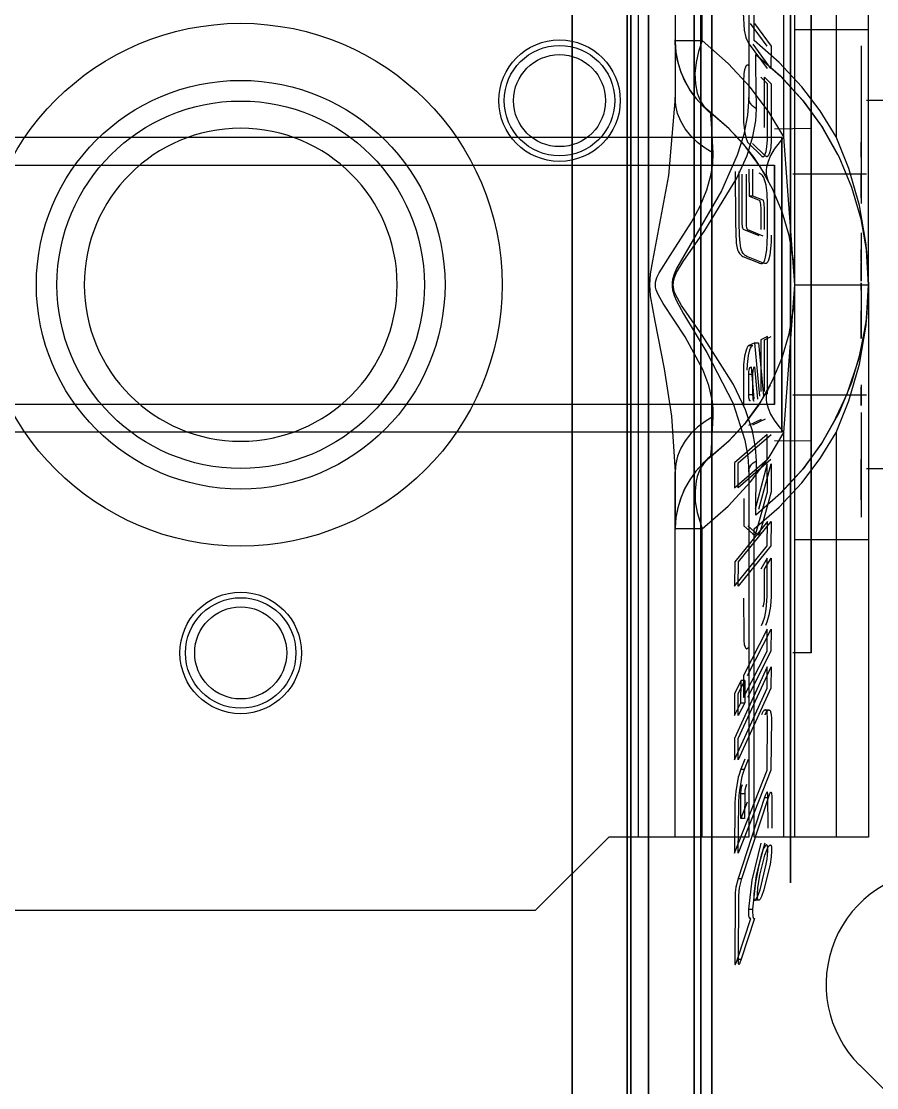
# Model space of a CAD drawing. Header units: millimetres. Extents: x 10366 to 13995, y 24552 to 29685.
# Drawn here: x 13153.94 to 13177.86, y 26791.11 to 26820.93 of the extents above; entities that cross this region are included whole.
import ezdxf

# ---------------------------------------------------------------- set-up
doc = ezdxf.new("R2010")
doc.units = ezdxf.units.MM
doc.header["$LTSCALE"] = 3
doc.layers.add('DomyÅ›lny', color=7, linetype='Continuous')

msp = doc.modelspace()

# ---------------------------------------------------------------- linework, layer by layer
at = {"layer": 'DomyÅ›lny'}
for p, q in [((13171.195, 26829.013), (13171.195, 26798.118)), ((13172.225, 26829.013), (13172.225, 26818.799)), ((13172.979, 26820.393), (13172.979, 26829.013)), ((13174.284, 26829.013), (13174.284, 26818.799)), ((13174.435, 26820.393), (13174.435, 26829.013)), ((13175.27, 26817.701), (13175.27, 26829.013)), ((13175.572, 26813.566), (13175.572, 26829.013)), ((13176.726, 26829.013), (13176.726, 26817.701)), ((13177.631, 26813.566), (13177.631, 26829.013)), ((13174.802, 26820.238), (13174.335, 26820.877)), ((13174.441, 26820.877), (13174.908, 26820.238)), ((13175.572, 26820.701), (13177.631, 26820.701)), ((13177.425, 26820.035), (13177.425, 26817.905)), ((13174.805, 26819.19), (13174.618, 26819.371)), ((13174.725, 26819.371), (13174.911, 26819.19)), ((13178.095, 26818.715), (13177.58, 26818.715)), ((13175.211, 26817.685), (13144.934, 26817.685)), ((13175.004, 26817.928), (13176.035, 26817.942)), ((13177.425, 26817.718), (13177.425, 26817.003)), ((13177.425, 26817.688), (13177.425, 26817.007)), ((13177.425, 26817.137), (13177.425, 26817.554)), ((13177.425, 26817.162), (13177.425, 26815.837)), ((13145.14, 26816.913), (13175.005, 26816.913)), ((13177.58, 26816.655), (13175.52, 26816.655)), ((13177.425, 26815.999), (13177.425, 26816.653)), ((13174.401, 26816.047), (13174.295, 26816.047)), ((13174.295, 26816.047), (13174.579, 26815.933)), ((13174.685, 26815.933), (13174.401, 26816.047)), ((13177.425, 26815.017), (13177.425, 26814.503)), ((13177.425, 26814.72), (13177.425, 26814.353)), ((13177.425, 26814.322), (13177.425, 26814.553)), ((13177.425, 26814.183), (13177.425, 26813.669)), ((13177.425, 26813.669), (13177.425, 26814.183)), ((13177.425, 26814.183), (13177.425, 26813.669)), ((13175.572, 26798.118), (13175.572, 26813.566)), ((13175.572, 26813.566), (13177.631, 26813.566)), ((13177.425, 26813.41), (13177.425, 26813.62)), ((13177.425, 26813.606), (13177.425, 26813.239)), ((13177.631, 26813.566), (13177.631, 26798.118)), ((13177.425, 26812.912), (13177.425, 26812.064)), ((13177.425, 26812.064), (13177.425, 26812.705)), ((13174.805, 26812.114), (13174.618, 26812.024)), ((13174.724, 26812.024), (13174.911, 26812.114)), ((13174.452, 26811.944), (13174.291, 26811.868)), ((13174.291, 26811.868), (13174.398, 26811.868)), ((13174.452, 26811.944), (13174.558, 26811.944)), ((13174.393, 26811.059), (13174.287, 26811.059)), ((13177.425, 26810.764), (13177.425, 26810.184)), ((13177.425, 26810.184), (13177.425, 26810.703)), ((13174.392, 26810.482), (13174.286, 26810.482)), ((13177.58, 26810.476), (13175.52, 26810.476)), ((13175.005, 26810.219), (13145.14, 26810.219)), ((13177.425, 26809.989), (13177.425, 26809.476)), ((13175.211, 26809.446), (13144.934, 26809.446)), ((13174.801, 26809.378), (13173.885, 26808.582)), ((13173.991, 26808.582), (13174.907, 26809.378)), ((13175.27, 26798.118), (13175.27, 26809.43)), ((13176.726, 26809.43), (13176.726, 26798.118)), ((13176.035, 26809.189), (13175.004, 26809.203)), ((13177.425, 26808.71), (13177.425, 26807.996)), ((13177.425, 26808.68), (13177.425, 26807.999)), ((13177.425, 26807.551), (13177.425, 26808.674)), ((13177.425, 26808.13), (13177.425, 26808.547)), ((13172.225, 26798.118), (13172.225, 26808.332)), ((13174.284, 26808.332), (13174.284, 26798.118)), ((13178.095, 26808.416), (13177.58, 26808.416)), ((13177.425, 26807.538), (13177.425, 26807.063)), ((13172.979, 26798.118), (13172.979, 26806.738)), ((13174.435, 26798.118), (13174.435, 26806.738)), ((13177.631, 26806.431), (13175.572, 26806.431)), ((13174.802, 26805.918), (13174.619, 26805.608)), ((13174.725, 26805.608), (13174.909, 26805.918)), ((13174.801, 26803.936), (13174.142, 26802.638)), ((13174.248, 26802.638), (13174.907, 26803.936)), ((13176.035, 26803.267), (13175.52, 26803.267)), ((13174.801, 26802.881), (13173.884, 26800.876)), ((13173.991, 26800.876), (13174.907, 26802.881)), ((13174.068, 26802.494), (13173.885, 26802.134)), ((13173.991, 26802.134), (13174.175, 26802.494)), ((13174.175, 26802.494), (13174.068, 26802.494)), ((13173.883, 26801.513), (13174.066, 26801.874)), ((13174.172, 26801.874), (13173.989, 26801.513)), ((13174.066, 26801.874), (13174.172, 26801.874)), ((13174.74, 26801.673), (13174.846, 26801.673)), ((13174.171, 26800.292), (13174.061, 26800.013)), ((13174.167, 26800.013), (13174.277, 26800.292)), ((13174.061, 26800.013), (13174.167, 26800.013)), ((13174.066, 26799.332), (13174.172, 26799.332)), ((13174.728, 26799.225), (13174.834, 26799.225)), ((13174.243, 26799.093), (13174.062, 26798.634)), ((13174.169, 26798.634), (13174.062, 26798.634)), ((13170.371, 26798.118), (13168.311, 26796.058)), ((13171.195, 26798.118), (13170.371, 26798.118)), ((13176.726, 26798.118), (13174.435, 26798.118)), ((13173.986, 26796.953), (13174.093, 26796.953)), ((13174.561, 26796.348), (13174.455, 26796.348)), ((13168.311, 26796.058), (13151.834, 26796.058)), ((13174.285, 26796.098), (13174.391, 26796.098)), ((13173.97, 26794.699), (13174.076, 26794.699)), ((13182.531, 26786.592), (13177.382, 26791.741))]:
    msp.add_line(p, q, dxfattribs=at)
for points in [[(13169.341, 26813.566, 0), (13169.341, 26850.762, 0)], [(13172.945, 26813.566, 0), (13172.945, 26845.85, 0), (13172.945, 26813.566, 0), (13172.945, 26781.281, 0)], [(13170.886, 26813.566, 0), (13170.886, 26840.136, 0), (13170.886, 26813.566, 0), (13170.886, 26786.995, 0)], [(13170.983, 26813.566, 0), (13170.983, 26840.239, 0)], [(13170.983, 26813.566, 0), (13170.983, 26786.892, 0), (13170.983, 26813.566, 0), (13170.983, 26840.239, 0)], [(13171.482, 26813.566, 0), (13171.482, 26840.265, 0), (13171.482, 26813.566, 0), (13171.482, 26786.866, 0)], [(13171.482, 26813.566, 0), (13171.482, 26840.265, 0)], [(13170.886, 26813.566, 0), (13170.886, 26787.716, 0), (13170.886, 26813.566, 0), (13170.886, 26839.415, 0)], [(13172.757, 26813.566, 0), (13172.757, 26787.819, 0), (13172.757, 26813.566, 0), (13172.757, 26839.312, 0)], [(13173.256, 26813.566, 0), (13173.256, 26838.924, 0), (13173.256, 26813.566, 0), (13173.256, 26788.207, 0)], [(13175.456, 26813.566, 0), (13175.456, 26796.838, 0), (13175.456, 26813.566, 0), (13175.456, 26830.294, 0)], [(13176.035, 26813.566, 0), (13176.035, 26823.864, 0), (13176.035, 26813.566, 0), (13176.035, 26803.267, 0)], [(13175.211, 26817.685, 0), (13175.211, 26817.685, 0), (13175.211, 26817.685, 0), (13175.211, 26817.685, 0), (13175.211, 26817.685, 0), (13175.211, 26817.685, 0), (13175.211, 26817.685, 0), (13175.211, 26817.685, 0), (13175.211, 26817.685, 0), (13175.211, 26817.684, 0), (13175.211, 26817.683, 0), (13175.211, 26817.678, 0), (13175.211, 26817.656, 0), (13175.211, 26817.565, 0), (13175.211, 26817.177, 0), (13175.211, 26810.069, 0), (13175.211, 26809.465, 0), (13175.211, 26809.45, 0), (13175.211, 26809.447, 0), (13175.211, 26809.446, 0), (13175.211, 26809.446, 0), (13175.211, 26809.446, 0), (13175.211, 26809.446, 0), (13175.211, 26809.446, 0), (13175.211, 26809.446, 0), (13175.211, 26809.446, 0), (13175.211, 26809.446, 0), (13175.211, 26809.446, 0), (13175.211, 26809.446, 0), (13175.211, 26809.446, 0), (13175.211, 26809.446, 0), (13175.211, 26809.447, 0), (13175.211, 26809.448, 0), (13175.211, 26809.453, 0), (13175.211, 26809.475, 0), (13175.211, 26809.566, 0), (13175.211, 26809.954, 0)], [(13176.035, 26813.566, 0), (13176.035, 26817.942, 0), (13176.035, 26813.566, 0), (13176.035, 26809.189, 0)], [(13175.005, 26813.566, 0), (13175.005, 26810.219, 0), (13175.005, 26813.566, 0), (13175.005, 26816.913, 0)], [(13175.005, 26813.566, 0), (13175.005, 26816.913, 0)], [(13169.341, 26813.566, 0), (13169.341, 26776.369, 0)], [(13170.983, 26813.566, 0), (13170.983, 26786.892, 0)], [(13171.482, 26813.566, 0), (13171.482, 26786.866, 0)], [(13175.005, 26813.566, 0), (13175.005, 26810.219, 0)]]:
    msp.add_polyline3d(points, close=True, dxfattribs=at)
for points in [[(13174.127, 26821.17, 0), (13174.159, 26820.689, 0), (13174.206, 26820.485, 0), (13174.233, 26820.412, 0), (13174.26, 26820.356, 0), (13174.298, 26820.295, 0)], [(13173.218, 26818.381, 0), (13173.002, 26818.568, 0), (13172.805, 26818.783, 0), (13172.632, 26819.022, 0), (13172.486, 26819.282, 0), (13172.371, 26819.556, 0), (13172.289, 26819.839, 0), (13172.24, 26820.127, 0), (13172.225, 26820.412, 0)], [(13172.225, 26820.412, 0), (13172.225, 26820.412, 0), (13172.225, 26820.412, 0), (13172.225, 26820.412, 0), (13172.225, 26820.412, 0), (13172.225, 26820.412, 0), (13172.225, 26820.412, 0), (13172.225, 26820.412, 0), (13172.225, 26820.412, 0), (13172.225, 26820.412, 0), (13172.225, 26820.412, 0), (13172.225, 26820.412, 0), (13172.225, 26820.412, 0), (13172.225, 26820.412, 0), (13172.225, 26820.412, 0), (13172.225, 26820.412, 0), (13172.225, 26820.412, 0), (13172.225, 26820.412, 0), (13172.225, 26820.412, 0), (13172.225, 26820.412, 0), (13172.225, 26820.412, 0), (13172.225, 26820.412, 0), (13172.225, 26820.412, 0), (13172.225, 26820.412, 0), (13172.225, 26820.412, 0), (13172.225, 26820.412, 0), (13172.225, 26820.412, 0), (13172.225, 26820.412, 0), (13172.225, 26820.412, 0), (13172.225, 26820.412, 0), (13172.225, 26820.412, 0), (13172.225, 26820.411, 0), (13172.225, 26820.405, 0), (13172.225, 26820.381, 0), (13172.225, 26820.263, 0), (13172.225, 26819.715, 0), (13172.225, 26818.799, 0)], [(13172.225, 26820.393, 0), (13172.225, 26820.393, 0), (13172.225, 26820.393, 0), (13172.225, 26820.393, 0), (13172.225, 26820.393, 0), (13172.225, 26820.393, 0), (13172.225, 26820.393, 0), (13172.225, 26820.393, 0), (13172.225, 26820.393, 0), (13172.225, 26820.393, 0), (13172.225, 26820.393, 0), (13172.225, 26820.393, 0), (13172.226, 26820.393, 0), (13172.23, 26820.393, 0), (13172.245, 26820.393, 0), (13172.308, 26820.393, 0), (13172.979, 26820.393, 0)], [(13172.979, 26820.393, 0), (13172.877, 26820.088, 0), (13172.809, 26819.779, 0), (13172.78, 26819.477, 0), (13172.792, 26819.19, 0), (13172.846, 26818.928, 0), (13172.887, 26818.809, 0), (13172.938, 26818.699, 0), (13172.998, 26818.599, 0), (13173.066, 26818.508, 0), (13173.141, 26818.428, 0), (13173.222, 26818.357, 0)], [(13175.27, 26817.701, 0), (13174.852, 26818.388, 0), (13174.334, 26819.081, 0), (13173.709, 26819.757, 0), (13172.979, 26820.393, 0)], [(13174.284, 26820.412, 0), (13174.284, 26820.412, 0), (13174.284, 26820.412, 0), (13174.284, 26820.412, 0), (13174.284, 26820.412, 0), (13174.284, 26820.412, 0), (13174.284, 26820.412, 0), (13174.284, 26820.412, 0), (13174.284, 26820.412, 0), (13174.284, 26820.412, 0), (13174.284, 26820.412, 0), (13174.284, 26820.412, 0), (13174.284, 26820.412, 0), (13174.284, 26820.412, 0), (13174.284, 26820.412, 0), (13174.284, 26820.412, 0), (13174.284, 26820.41, 0), (13174.284, 26820.402, 0), (13174.284, 26820.369, 0), (13174.284, 26820.027, 0), (13174.284, 26818.799, 0)], [(13176.726, 26817.701, 0), (13176.283, 26818.426, 0), (13175.771, 26819.104, 0), (13175.138, 26819.784, 0), (13174.435, 26820.393, 0)], [(13172.225, 26820.361, 0), (13172.247, 26820.075, 0), (13172.301, 26819.791, 0), (13172.387, 26819.514, 0), (13172.503, 26819.248, 0), (13172.646, 26819, 0), (13172.813, 26818.774, 0), (13173.003, 26818.567, 0), (13173.218, 26818.381, 0)], [(13174.298, 26820.295, 0), (13174.798, 26819.61, 0)], [(13174.905, 26819.61, 0), (13174.404, 26820.295, 0)], [(13174.908, 26820.238, 0), (13174.905, 26819.61, 0)], [(13177.425, 26820.253, 0), (13177.425, 26820.249, 0), (13177.425, 26820.237, 0), (13177.425, 26820.189, 0), (13177.425, 26820.035, 0)], [(13174.498, 26818.488, 0), (13174.487, 26819.68, 0), (13174.484, 26819.926, 0), (13174.483, 26819.986, 0), (13174.483, 26820.001, 0), (13174.483, 26820.005, 0), (13174.483, 26820.006, 0), (13174.483, 26820.006, 0), (13174.483, 26820.006, 0), (13174.483, 26820.006, 0), (13174.483, 26820.006, 0), (13174.483, 26820.006, 0), (13174.483, 26820.006, 0), (13174.483, 26820.006, 0), (13174.483, 26820.006, 0), (13174.483, 26820.006, 0), (13174.483, 26820.006, 0), (13174.483, 26820.006, 0), (13174.483, 26820.006, 0), (13174.483, 26820.006, 0), (13174.483, 26820.006, 0), (13174.483, 26820.006, 0), (13174.483, 26820.006, 0), (13174.483, 26820.006, 0), (13174.483, 26820.006, 0), (13174.483, 26820.006, 0), (13174.483, 26820.006, 0), (13174.483, 26820.006, 0), (13174.483, 26820.006, 0), (13174.483, 26820.006, 0), (13174.483, 26820.006, 0), (13174.483, 26820.006, 0), (13174.483, 26820.006, 0)], [(13174.483, 26820.006, 0), (13175.18, 26819.397, 0), (13175.803, 26818.713, 0), (13176.346, 26817.962, 0), (13176.8, 26817.153, 0), (13177.16, 26816.298, 0), (13177.42, 26815.407, 0), (13177.578, 26814.492, 0), (13177.631, 26813.566, 0), (13177.578, 26812.639, 0), (13177.42, 26811.724, 0), (13177.16, 26810.833, 0), (13176.8, 26809.978, 0), (13176.346, 26809.169, 0), (13175.803, 26808.418, 0), (13175.18, 26807.734, 0), (13174.483, 26807.125, 0)], [(13174.483, 26820.006, 0), (13175.168, 26819.408, 0), (13175.783, 26818.737, 0), (13176.32, 26818.002, 0), (13176.771, 26817.212, 0)], [(13174.291, 26819.689, 0), (13174.283, 26819.695, 0), (13174.273, 26819.702, 0), (13174.266, 26819.705, 0), (13174.26, 26819.708, 0), (13174.256, 26819.708, 0), (13174.253, 26819.709, 0), (13174.249, 26819.709, 0), (13174.246, 26819.709, 0), (13174.242, 26819.708, 0), (13174.238, 26819.707, 0), (13174.234, 26819.705, 0), (13174.23, 26819.703, 0), (13174.227, 26819.7, 0), (13174.219, 26819.694, 0), (13174.212, 26819.685, 0), (13174.206, 26819.675, 0), (13174.193, 26819.65, 0), (13174.169, 26819.581, 0), (13174.149, 26819.475, 0), (13174.137, 26819.239, 0)], [(13174.137, 26819.239, 0), (13174.134, 26818.27, 0)], [(13174.728, 26817.96, 0), (13174.725, 26819.371, 0)], [(13174.807, 26817.617, 0), (13174.805, 26819.19, 0)], [(13174.911, 26819.19, 0), (13174.913, 26817.617, 0)], [(13172.225, 26818.799, 0), (13172.039, 26816.617, 0), (13171.589, 26814.235, 0), (13171.53, 26813.871, 0), (13171.511, 26813.566, 0), (13171.53, 26813.26, 0), (13171.658, 26812.544, 0), (13171.921, 26811.215, 0), (13172.124, 26809.891, 0), (13172.225, 26808.332, 0)], [(13174.284, 26818.799, 0), (13174.251, 26818.307, 0), (13174.146, 26817.772, 0), (13173.965, 26817.194, 0), (13173.521, 26816.194, 0), (13172.265, 26814.018, 0), (13172.198, 26813.863, 0), (13172.155, 26813.712, 0), (13172.145, 26813.638, 0), (13172.141, 26813.566, 0), (13172.145, 26813.494, 0), (13172.155, 26813.42, 0), (13172.198, 26813.268, 0), (13172.265, 26813.113, 0), (13172.459, 26812.756, 0), (13173.116, 26811.669, 0), (13173.846, 26810.243, 0), (13174.179, 26809.221, 0), (13174.259, 26808.76, 0), (13174.284, 26808.332, 0)], [(13173.292, 26817.248, 0), (13173.062, 26817.387, 0), (13172.851, 26817.548, 0), (13172.664, 26817.73, 0), (13172.507, 26817.928, 0), (13172.383, 26818.139, 0), (13172.294, 26818.357, 0), (13172.242, 26818.579, 0), (13172.225, 26818.799, 0)], [(13174.498, 26818.489, 0), (13174.452, 26818.516, 0), (13174.41, 26818.549, 0), (13174.372, 26818.585, 0), (13174.341, 26818.625, 0), (13174.316, 26818.667, 0), (13174.298, 26818.711, 0), (13174.288, 26818.755, 0), (13174.284, 26818.799, 0)], [(13174.498, 26808.643, 0), (13174.476, 26809.01, 0), (13174.385, 26809.482, 0), (13174.191, 26810.068, 0), (13173.854, 26810.776, 0), (13172.978, 26812.152, 0), (13172.401, 26812.985, 0), (13172.234, 26813.29, 0), (13172.208, 26813.362, 0), (13172.189, 26813.431, 0), (13172.177, 26813.499, 0), (13172.174, 26813.566, 0), (13172.177, 26813.632, 0), (13172.189, 26813.7, 0), (13172.208, 26813.77, 0), (13172.265, 26813.909, 0), (13172.448, 26814.22, 0), (13173.055, 26815.087, 0), (13173.954, 26816.544, 0), (13174.237, 26817.182, 0), (13174.402, 26817.714, 0), (13174.479, 26818.147, 0), (13174.498, 26818.488, 0)], [(13173.218, 26808.75, 0), (13173.739, 26809.205, 0), (13174.205, 26809.717, 0), (13174.61, 26810.279, 0), (13174.95, 26810.883, 0), (13175.219, 26811.522, 0), (13175.414, 26812.188, 0), (13175.532, 26812.872, 0), (13175.571, 26813.566, 0), (13175.532, 26814.259, 0), (13175.414, 26814.943, 0), (13175.219, 26815.609, 0), (13174.95, 26816.248, 0), (13174.61, 26816.853, 0), (13174.205, 26817.414, 0), (13173.739, 26817.926, 0), (13173.218, 26818.381, 0)], [(13173.292, 26817.248, 0), (13173.246, 26818.078, 0), (13173.228, 26818.303, 0), (13173.221, 26818.361, 0), (13173.219, 26818.376, 0), (13173.218, 26818.379, 0), (13173.218, 26818.38, 0), (13173.218, 26818.381, 0), (13173.218, 26818.381, 0), (13173.218, 26818.381, 0), (13173.218, 26818.381, 0), (13173.218, 26818.381, 0), (13173.218, 26818.381, 0), (13173.218, 26818.381, 0), (13173.218, 26818.381, 0), (13173.218, 26818.381, 0), (13173.218, 26818.381, 0), (13173.218, 26818.381, 0), (13173.218, 26818.381, 0), (13173.218, 26818.381, 0), (13173.218, 26818.381, 0), (13173.218, 26818.381, 0), (13173.218, 26818.381, 0), (13173.218, 26818.381, 0), (13173.218, 26818.381, 0), (13173.218, 26818.381, 0), (13173.218, 26818.381, 0), (13173.218, 26818.381, 0), (13173.218, 26818.381, 0), (13173.218, 26818.381, 0), (13173.218, 26818.381, 0)], [(13173.218, 26818.381, 0), (13173.661, 26818, 0), (13174.066, 26817.579, 0), (13174.428, 26817.122, 0), (13174.745, 26816.632, 0)], [(13174.134, 26818.27, 0), (13174.138, 26818.105, 0), (13174.173, 26817.811, 0), (13174.212, 26817.654, 0), (13174.242, 26817.578, 0), (13174.253, 26817.554, 0), (13174.264, 26817.537, 0), (13174.275, 26817.524, 0), (13174.285, 26817.513, 0)], [(13175.27, 26817.701, 0), (13174.997, 26817.354, 0), (13174.896, 26817.182, 0), (13174.824, 26817.016, 0), (13174.781, 26816.858, 0), (13174.771, 26816.784, 0), (13174.769, 26816.713, 0), (13174.774, 26816.646, 0), (13174.786, 26816.582, 0), (13174.805, 26816.523, 0), (13174.831, 26816.467, 0)], [(13175.572, 26813.566, 0), (13175.27, 26817.701, 0)], [(13177.631, 26813.566, 0), (13177.568, 26814.695, 0), (13177.383, 26815.783, 0), (13177.087, 26816.815, 0), (13176.726, 26817.701, 0)], [(13177.425, 26817.905, 0), (13177.425, 26817.685, 0)], [(13174.285, 26817.513, 0), (13174.64, 26817.168, 0)], [(13174.746, 26817.168, 0), (13174.391, 26817.513, 0)], [(13174.64, 26817.168, 0), (13174.654, 26817.157, 0), (13174.664, 26817.152, 0), (13174.67, 26817.15, 0), (13174.676, 26817.148, 0), (13174.682, 26817.148, 0), (13174.685, 26817.148, 0), (13174.689, 26817.148, 0), (13174.692, 26817.149, 0), (13174.695, 26817.15, 0), (13174.699, 26817.152, 0), (13174.706, 26817.156, 0), (13174.713, 26817.162, 0), (13174.721, 26817.171, 0), (13174.73, 26817.183, 0), (13174.739, 26817.199, 0), (13174.757, 26817.243, 0), (13174.774, 26817.296, 0), (13174.795, 26817.419, 0), (13174.807, 26817.617, 0)], [(13174.913, 26817.617, 0), (13174.9, 26817.404, 0), (13174.877, 26817.284, 0), (13174.859, 26817.231, 0), (13174.841, 26817.191, 0), (13174.832, 26817.177, 0), (13174.824, 26817.167, 0), (13174.816, 26817.159, 0), (13174.809, 26817.154, 0), (13174.802, 26817.15, 0), (13174.798, 26817.149, 0), (13174.795, 26817.148, 0), (13174.792, 26817.148, 0), (13174.785, 26817.148, 0), (13174.779, 26817.149, 0), (13174.773, 26817.15, 0), (13174.768, 26817.153, 0), (13174.758, 26817.159, 0), (13174.746, 26817.168, 0)], [(13173.292, 26809.883, 0), (13173.289, 26810.096, 0), (13173.267, 26810.311, 0), (13173.166, 26810.749, 0), (13172.999, 26811.195, 0), (13172.508, 26812.105, 0), (13171.888, 26813.045, 0), (13171.746, 26813.294, 0), (13171.693, 26813.427, 0), (13171.678, 26813.495, 0), (13171.673, 26813.566, 0), (13171.678, 26813.636, 0), (13171.693, 26813.704, 0), (13171.717, 26813.771, 0), (13171.778, 26813.901, 0), (13172.086, 26814.385, 0), (13172.681, 26815.313, 0), (13172.922, 26815.767, 0), (13173.11, 26816.216, 0), (13173.237, 26816.657, 0), (13173.283, 26816.955, 0), (13173.292, 26817.248, 0)], [(13174.289, 26816.803, 0), (13174.295, 26816.047, 0)], [(13174.401, 26816.047, 0), (13174.395, 26816.803, 0)], [(13173.909, 26816.734, 0), (13173.911, 26815.308, 0)], [(13174.017, 26815.308, 0), (13174.015, 26816.734, 0)], [(13174.105, 26815.26, 0), (13174.102, 26816.656, 0)], [(13174.209, 26816.656, 0), (13174.211, 26815.26, 0)], [(13174.812, 26815.82, 0), (13174.8, 26816.127, 0), (13174.768, 26816.351, 0), (13174.745, 26816.448, 0), (13174.729, 26816.499, 0), (13174.702, 26816.562, 0), (13174.671, 26816.617, 0), (13174.655, 26816.636, 0), (13174.64, 26816.651, 0), (13174.625, 26816.662, 0), (13174.61, 26816.671, 0), (13174.577, 26816.687, 0)], [(13174.579, 26815.933, 0), (13174.583, 26815.928, 0), (13174.587, 26815.923, 0), (13174.591, 26815.916, 0), (13174.599, 26815.895, 0), (13174.607, 26815.862, 0), (13174.614, 26815.807, 0), (13174.619, 26815.678, 0)], [(13174.725, 26815.678, 0), (13174.717, 26815.841, 0), (13174.709, 26815.883, 0), (13174.701, 26815.907, 0), (13174.697, 26815.917, 0), (13174.693, 26815.924, 0), (13174.689, 26815.929, 0), (13174.685, 26815.933, 0)], [(13174.619, 26815.678, 0), (13174.618, 26815.11, 0)], [(13174.724, 26815.11, 0), (13174.725, 26815.678, 0)], [(13174.81, 26814.951, 0), (13174.812, 26815.82, 0)], [(13173.911, 26815.308, 0), (13173.934, 26814.733, 0), (13173.959, 26814.592, 0), (13173.979, 26814.526, 0), (13173.999, 26814.482, 0), (13174.024, 26814.438, 0), (13174.041, 26814.417, 0), (13174.06, 26814.398, 0), (13174.078, 26814.383, 0), (13174.095, 26814.371, 0), (13174.123, 26814.357, 0)], [(13174.229, 26814.357, 0), (13174.201, 26814.372, 0), (13174.183, 26814.384, 0), (13174.164, 26814.399, 0), (13174.145, 26814.42, 0), (13174.128, 26814.441, 0), (13174.103, 26814.485, 0), (13174.084, 26814.529, 0), (13174.065, 26814.593, 0), (13174.04, 26814.734, 0), (13174.023, 26814.94, 0), (13174.017, 26815.308, 0)], [(13174.141, 26815.108, 0), (13174.132, 26815.12, 0), (13174.126, 26815.129, 0), (13174.119, 26815.149, 0), (13174.112, 26815.176, 0), (13174.107, 26815.213, 0), (13174.105, 26815.26, 0)], [(13174.574, 26814.933, 0), (13174.141, 26815.108, 0)], [(13174.211, 26815.26, 0), (13174.214, 26815.207, 0), (13174.221, 26815.166, 0), (13174.23, 26815.136, 0), (13174.234, 26815.127, 0), (13174.239, 26815.119, 0), (13174.243, 26815.113, 0), (13174.247, 26815.108, 0)], [(13174.247, 26815.108, 0), (13174.68, 26814.933, 0)], [(13174.544, 26814.187, 0), (13174.584, 26814.172, 0), (13174.622, 26814.163, 0), (13174.641, 26814.161, 0), (13174.657, 26814.162, 0), (13174.664, 26814.163, 0), (13174.67, 26814.165, 0), (13174.675, 26814.167, 0), (13174.679, 26814.17, 0), (13174.684, 26814.174, 0), (13174.693, 26814.183, 0), (13174.702, 26814.197, 0), (13174.712, 26814.214, 0), (13174.734, 26814.264, 0), (13174.756, 26814.334, 0), (13174.792, 26814.539, 0), (13174.81, 26814.951, 0)], [(13174.916, 26814.951, 0), (13174.912, 26814.753, 0), (13174.876, 26814.392, 0), (13174.835, 26814.25, 0), (13174.814, 26814.206, 0), (13174.804, 26814.19, 0), (13174.794, 26814.178, 0), (13174.789, 26814.173, 0), (13174.784, 26814.169, 0), (13174.779, 26814.166, 0), (13174.773, 26814.164, 0), (13174.766, 26814.162, 0), (13174.758, 26814.161, 0), (13174.737, 26814.162, 0), (13174.717, 26814.165, 0), (13174.696, 26814.171, 0), (13174.651, 26814.187, 0)], [(13174.123, 26814.357, 0), (13174.544, 26814.187, 0)], [(13174.651, 26814.187, 0), (13174.229, 26814.357, 0)], [(13177.425, 26814.353, 0), (13177.425, 26813.979, 0)], [(13177.425, 26814.22, 0), (13177.425, 26814.221, 0), (13177.425, 26814.226, 0), (13177.425, 26814.247, 0), (13177.425, 26814.322, 0)], [(13175.27, 26809.43, 0), (13175.572, 26813.566, 0)], [(13177.631, 26813.566, 0), (13177.561, 26812.502, 0), (13177.358, 26811.478, 0), (13177.032, 26810.506, 0), (13176.638, 26809.677, 0)], [(13176.726, 26809.43, 0), (13177.086, 26810.316, 0), (13177.383, 26811.348, 0), (13177.568, 26812.436, 0), (13177.631, 26813.566, 0)], [(13177.425, 26813.349, 0), (13177.425, 26813.349, 0), (13177.425, 26813.347, 0), (13177.425, 26813.341, 0), (13177.425, 26813.317, 0), (13177.425, 26813.221, 0), (13177.425, 26812.912, 0)], [(13177.425, 26812.705, 0), (13177.425, 26812.835, 0)], [(13174.618, 26812.024, 0), (13174.621, 26810.579, 0)], [(13174.728, 26810.579, 0), (13174.724, 26812.024, 0)], [(13174.807, 26810.504, 0), (13174.805, 26812.114, 0)], [(13174.291, 26811.868, 0), (13174.283, 26811.863, 0), (13174.271, 26811.854, 0), (13174.258, 26811.839, 0), (13174.243, 26811.817, 0), (13174.228, 26811.785, 0), (13174.209, 26811.736, 0), (13174.167, 26811.565, 0), (13174.14, 26811.324, 0), (13174.137, 26811.175, 0)], [(13174.243, 26811.175, 0), (13174.247, 26811.332, 0), (13174.278, 26811.588, 0), (13174.319, 26811.747, 0), (13174.336, 26811.791, 0), (13174.351, 26811.82, 0), (13174.366, 26811.841, 0), (13174.378, 26811.855, 0), (13174.389, 26811.863, 0), (13174.398, 26811.868, 0)], [(13174.594, 26810.453, 0), (13174.452, 26811.944, 0)], [(13174.558, 26811.944, 0), (13174.7, 26810.453, 0)], [(13174.137, 26811.175, 0), (13174.134, 26810.182, 0)], [(13174.287, 26811.059, 0), (13174.29, 26811.136, 0), (13174.294, 26811.174, 0), (13174.301, 26811.212, 0), (13174.31, 26811.235, 0), (13174.314, 26811.243, 0), (13174.317, 26811.249, 0), (13174.321, 26811.254, 0), (13174.325, 26811.258, 0), (13174.329, 26811.261, 0), (13174.334, 26811.263, 0)], [(13174.35, 26811.271, 0), (13174.429, 26810.365, 0)], [(13174.44, 26811.263, 0), (13174.431, 26811.257, 0), (13174.427, 26811.253, 0), (13174.423, 26811.248, 0), (13174.419, 26811.242, 0), (13174.413, 26811.227, 0), (13174.405, 26811.202, 0), (13174.399, 26811.167, 0), (13174.393, 26811.059, 0)], [(13174.536, 26810.365, 0), (13174.456, 26811.271, 0)], [(13174.286, 26810.482, 0), (13174.287, 26811.059, 0)], [(13174.393, 26811.059, 0), (13174.392, 26810.482, 0)], [(13174.888, 26810.76, 0), (13174.555, 26810.193, 0), (13174.162, 26809.665, 0), (13173.715, 26809.182, 0), (13173.218, 26808.75, 0)], [(13174.831, 26810.664, 0), (13174.805, 26810.608, 0), (13174.786, 26810.549, 0), (13174.774, 26810.485, 0), (13174.769, 26810.418, 0), (13174.771, 26810.347, 0), (13174.781, 26810.273, 0), (13174.824, 26810.115, 0), (13174.896, 26809.949, 0), (13174.997, 26809.777, 0), (13175.123, 26809.603, 0), (13175.27, 26809.43, 0)], [(13174.33, 26810.317, 0), (13174.326, 26810.316, 0), (13174.324, 26810.316, 0), (13174.323, 26810.316, 0), (13174.322, 26810.316, 0), (13174.322, 26810.316, 0), (13174.321, 26810.316, 0), (13174.32, 26810.317, 0), (13174.319, 26810.317, 0), (13174.318, 26810.318, 0), (13174.316, 26810.319, 0), (13174.314, 26810.322, 0), (13174.309, 26810.328, 0), (13174.305, 26810.336, 0), (13174.301, 26810.346, 0), (13174.295, 26810.372, 0), (13174.29, 26810.404, 0), (13174.286, 26810.482, 0)], [(13174.392, 26810.482, 0), (13174.395, 26810.411, 0), (13174.4, 26810.376, 0), (13174.407, 26810.349, 0), (13174.41, 26810.338, 0), (13174.414, 26810.33, 0), (13174.418, 26810.324, 0), (13174.42, 26810.321, 0), (13174.422, 26810.319, 0), (13174.424, 26810.318, 0), (13174.425, 26810.317, 0), (13174.426, 26810.317, 0), (13174.427, 26810.316, 0), (13174.428, 26810.316, 0), (13174.428, 26810.316, 0), (13174.429, 26810.316, 0), (13174.431, 26810.316, 0), (13174.433, 26810.316, 0), (13174.436, 26810.317, 0)], [(13173.292, 26809.883, 0), (13173.062, 26809.744, 0), (13172.851, 26809.583, 0), (13172.664, 26809.401, 0), (13172.507, 26809.203, 0), (13172.383, 26808.993, 0), (13172.294, 26808.774, 0), (13172.242, 26808.552, 0), (13172.225, 26808.332, 0)], [(13173.218, 26808.75, 0), (13173.218, 26808.75, 0), (13173.218, 26808.75, 0), (13173.218, 26808.75, 0), (13173.218, 26808.75, 0), (13173.218, 26808.75, 0), (13173.218, 26808.75, 0), (13173.218, 26808.75, 0), (13173.218, 26808.75, 0), (13173.218, 26808.75, 0), (13173.218, 26808.75, 0), (13173.218, 26808.75, 0), (13173.218, 26808.75, 0), (13173.218, 26808.75, 0), (13173.218, 26808.75, 0), (13173.218, 26808.75, 0), (13173.218, 26808.75, 0), (13173.218, 26808.75, 0), (13173.218, 26808.75, 0), (13173.218, 26808.75, 0), (13173.218, 26808.75, 0), (13173.218, 26808.75, 0), (13173.218, 26808.75, 0), (13173.218, 26808.75, 0), (13173.218, 26808.751, 0), (13173.218, 26808.751, 0), (13173.218, 26808.752, 0), (13173.219, 26808.755, 0), (13173.224, 26808.795, 0), (13173.241, 26808.985, 0), (13173.292, 26809.883, 0)], [(13174.285, 26809.64, 0), (13174.64, 26809.81, 0)], [(13174.746, 26809.81, 0), (13174.392, 26809.64, 0)], [(13176.768, 26809.913, 0), (13176.317, 26809.125, 0), (13175.781, 26808.392, 0), (13175.167, 26807.722, 0), (13174.483, 26807.125, 0)], [(13172.979, 26806.738, 0), (13173.709, 26807.374, 0), (13174.334, 26808.05, 0), (13174.852, 26808.743, 0), (13175.27, 26809.43, 0)], [(13174.435, 26806.738, 0), (13175.138, 26807.347, 0), (13175.771, 26808.027, 0), (13176.283, 26808.705, 0), (13176.726, 26809.43, 0)], [(13174.798, 26808.679, 0), (13174.801, 26809.378, 0)], [(13177.425, 26809.47, 0), (13177.425, 26809.027, 0)], [(13177.425, 26809.155, 0), (13177.425, 26809.155, 0), (13177.425, 26809.154, 0), (13177.425, 26809.147, 0), (13177.425, 26809.123, 0), (13177.425, 26809.025, 0), (13177.425, 26808.71, 0)], [(13173.218, 26808.75, 0), (13173.002, 26808.563, 0), (13172.805, 26808.348, 0), (13172.632, 26808.109, 0), (13172.486, 26807.849, 0), (13172.371, 26807.575, 0), (13172.289, 26807.292, 0), (13172.24, 26807.004, 0), (13172.225, 26806.719, 0)], [(13173.218, 26808.75, 0), (13172.999, 26808.559, 0), (13172.805, 26808.347, 0), (13172.634, 26808.111, 0), (13172.491, 26807.859, 0), (13172.38, 26807.599, 0), (13172.298, 26807.33, 0), (13172.246, 26807.052, 0), (13172.225, 26806.77, 0)], [(13173.222, 26808.774, 0), (13173.141, 26808.704, 0), (13173.066, 26808.623, 0), (13172.998, 26808.532, 0), (13172.938, 26808.432, 0), (13172.887, 26808.322, 0), (13172.845, 26808.203, 0), (13172.814, 26808.075, 0), (13172.781, 26807.8, 0), (13172.789, 26807.504, 0), (13172.838, 26807.198, 0), (13172.979, 26806.738, 0)], [(13173.882, 26807.883, 0), (13174.798, 26808.679, 0)], [(13173.885, 26808.582, 0), (13173.882, 26807.883, 0)], [(13174.905, 26808.679, 0), (13173.989, 26807.883, 0)], [(13173.989, 26807.883, 0), (13173.991, 26808.582, 0)], [(13174.284, 26808.332, 0), (13174.288, 26808.376, 0), (13174.298, 26808.421, 0), (13174.316, 26808.464, 0), (13174.341, 26808.506, 0), (13174.372, 26808.546, 0), (13174.41, 26808.582, 0), (13174.452, 26808.615, 0), (13174.498, 26808.643, 0)], [(13174.801, 26808.555, 0), (13174.463, 26807.29, 0)], [(13174.483, 26807.125, 0), (13174.483, 26807.125, 0), (13174.483, 26807.125, 0), (13174.483, 26807.125, 0), (13174.483, 26807.125, 0), (13174.483, 26807.125, 0), (13174.483, 26807.125, 0), (13174.483, 26807.125, 0), (13174.483, 26807.125, 0), (13174.483, 26807.125, 0), (13174.483, 26807.125, 0), (13174.483, 26807.125, 0), (13174.483, 26807.125, 0), (13174.483, 26807.125, 0), (13174.483, 26807.125, 0), (13174.483, 26807.125, 0), (13174.483, 26807.125, 0), (13174.483, 26807.125, 0), (13174.483, 26807.125, 0), (13174.483, 26807.125, 0), (13174.483, 26807.125, 0), (13174.483, 26807.125, 0), (13174.483, 26807.125, 0), (13174.483, 26807.125, 0), (13174.483, 26807.125, 0), (13174.483, 26807.125, 0), (13174.483, 26807.125, 0), (13174.483, 26807.125, 0), (13174.483, 26807.125, 0), (13174.483, 26807.125, 0), (13174.483, 26807.126, 0), (13174.483, 26807.13, 0), (13174.483, 26807.146, 0), (13174.484, 26807.21, 0), (13174.487, 26807.465, 0), (13174.498, 26808.643, 0)], [(13174.569, 26807.29, 0), (13174.907, 26808.555, 0)], [(13174.808, 26807.771, 0), (13174.801, 26808.555, 0)], [(13174.907, 26808.555, 0), (13174.915, 26807.771, 0)], [(13177.425, 26808.547, 0), (13177.425, 26808.68, 0)], [(13172.225, 26808.332, 0), (13172.225, 26807.115, 0), (13172.225, 26806.803, 0), (13172.225, 26806.738, 0), (13172.225, 26806.723, 0), (13172.225, 26806.72, 0), (13172.225, 26806.719, 0), (13172.225, 26806.719, 0), (13172.225, 26806.719, 0), (13172.225, 26806.719, 0), (13172.225, 26806.719, 0), (13172.225, 26806.719, 0), (13172.225, 26806.719, 0), (13172.225, 26806.719, 0), (13172.225, 26806.719, 0), (13172.225, 26806.719, 0), (13172.225, 26806.719, 0), (13172.225, 26806.719, 0), (13172.225, 26806.719, 0), (13172.225, 26806.719, 0), (13172.225, 26806.719, 0), (13172.225, 26806.719, 0), (13172.225, 26806.719, 0), (13172.225, 26806.719, 0), (13172.225, 26806.719, 0), (13172.225, 26806.719, 0), (13172.225, 26806.719, 0), (13172.225, 26806.719, 0), (13172.225, 26806.719, 0), (13172.225, 26806.719, 0), (13172.225, 26806.719, 0), (13172.225, 26806.719, 0), (13172.225, 26806.719, 0), (13172.225, 26806.719, 0), (13172.225, 26806.719, 0)], [(13174.284, 26808.332, 0), (13174.284, 26807.115, 0), (13174.284, 26806.817, 0), (13174.284, 26806.743, 0), (13174.284, 26806.725, 0), (13174.284, 26806.72, 0), (13174.284, 26806.719, 0), (13174.284, 26806.719, 0), (13174.284, 26806.719, 0), (13174.284, 26806.719, 0), (13174.284, 26806.719, 0), (13174.284, 26806.719, 0), (13174.284, 26806.719, 0), (13174.284, 26806.719, 0), (13174.284, 26806.719, 0), (13174.284, 26806.719, 0), (13174.284, 26806.719, 0), (13174.284, 26806.719, 0), (13174.284, 26806.719, 0), (13174.284, 26806.719, 0), (13174.284, 26806.719, 0), (13174.284, 26806.719, 0), (13174.284, 26806.719, 0), (13174.284, 26806.719, 0)], [(13177.425, 26807.999, 0), (13177.425, 26808, 0), (13177.425, 26808.001, 0), (13177.425, 26808.006, 0), (13177.425, 26808.032, 0), (13177.425, 26808.13, 0)], [(13177.425, 26807.996, 0), (13177.425, 26807.551, 0)], [(13174.144, 26807.587, 0), (13174.149, 26806.821, 0)], [(13174.149, 26806.821, 0), (13174.393, 26806.603, 0), (13174.425, 26806.578, 0), (13174.439, 26806.568, 0), (13174.441, 26806.567, 0), (13174.442, 26806.567, 0), (13174.443, 26806.566, 0), (13174.444, 26806.566, 0), (13174.446, 26806.566, 0), (13174.447, 26806.566, 0), (13174.449, 26806.566, 0), (13174.45, 26806.567, 0), (13174.452, 26806.568, 0), (13174.454, 26806.569, 0), (13174.456, 26806.571, 0), (13174.46, 26806.575, 0), (13174.465, 26806.581, 0), (13174.47, 26806.589, 0), (13174.478, 26806.607, 0), (13174.518, 26806.738, 0), (13174.808, 26807.771, 0)], [(13174.915, 26807.771, 0), (13174.668, 26806.89, 0), (13174.604, 26806.671, 0), (13174.589, 26806.62, 0), (13174.577, 26806.591, 0), (13174.569, 26806.577, 0), (13174.565, 26806.573, 0), (13174.562, 26806.57, 0), (13174.559, 26806.568, 0), (13174.558, 26806.567, 0), (13174.556, 26806.567, 0), (13174.555, 26806.566, 0), (13174.554, 26806.566, 0), (13174.553, 26806.566, 0), (13174.552, 26806.566, 0), (13174.55, 26806.566, 0), (13174.549, 26806.566, 0), (13174.548, 26806.567, 0), (13174.546, 26806.567, 0), (13174.544, 26806.569, 0), (13174.54, 26806.572, 0), (13174.255, 26806.821, 0)], [(13172.979, 26806.738, 0), (13172.225, 26806.738, 0)], [(13174.807, 26806.946, 0), (13173.891, 26805.811, 0)], [(13173.997, 26805.811, 0), (13174.913, 26806.946, 0)], [(13174.798, 26806.265, 0), (13174.807, 26806.946, 0)], [(13174.913, 26806.946, 0), (13174.905, 26806.265, 0)], [(13173.884, 26805.13, 0), (13174.798, 26806.265, 0)], [(13174.905, 26806.265, 0), (13173.99, 26805.13, 0)], [(13173.891, 26805.811, 0), (13173.884, 26805.13, 0)], [(13173.99, 26805.13, 0), (13173.997, 26805.811, 0)], [(13174.804, 26804.849, 0), (13174.802, 26805.918, 0)], [(13174.909, 26805.918, 0), (13174.911, 26804.849, 0)], [(13174.728, 26804.802, 0), (13174.725, 26805.608, 0)], [(13174.142, 26804.803, 0), (13174.144, 26803.734, 0)], [(13174.643, 26804.037, 0), (13174.681, 26804.115, 0), (13174.731, 26804.275, 0), (13174.773, 26804.484, 0), (13174.804, 26804.849, 0)], [(13174.682, 26804.56, 0), (13174.695, 26804.585, 0), (13174.71, 26804.63, 0), (13174.725, 26804.72, 0), (13174.728, 26804.802, 0)], [(13174.911, 26804.849, 0), (13174.892, 26804.573, 0), (13174.848, 26804.319, 0), (13174.794, 26804.132, 0), (13174.749, 26804.037, 0)], [(13174.144, 26803.734, 0), (13174.147, 26803.61, 0), (13174.16, 26803.504, 0), (13174.173, 26803.455, 0), (13174.181, 26803.432, 0), (13174.192, 26803.412, 0), (13174.197, 26803.405, 0), (13174.203, 26803.399, 0), (13174.208, 26803.394, 0), (13174.213, 26803.39, 0), (13174.217, 26803.388, 0), (13174.222, 26803.387, 0), (13174.226, 26803.386, 0), (13174.23, 26803.386, 0), (13174.233, 26803.386, 0), (13174.236, 26803.387, 0), (13174.241, 26803.388, 0), (13174.246, 26803.39, 0), (13174.25, 26803.393, 0), (13174.259, 26803.399, 0), (13174.266, 26803.407, 0), (13174.281, 26803.426, 0), (13174.294, 26803.447, 0)], [(13174.798, 26803.316, 0), (13174.801, 26803.936, 0)], [(13174.907, 26803.936, 0), (13174.905, 26803.316, 0)], [(13174.139, 26802.018, 0), (13174.798, 26803.316, 0)], [(13174.905, 26803.316, 0), (13174.245, 26802.018, 0)], [(13174.798, 26802.286, 0), (13174.801, 26802.881, 0)], [(13174.907, 26802.881, 0), (13174.905, 26802.286, 0)], [(13174.066, 26801.874, 0), (13174.068, 26802.494, 0)], [(13174.142, 26802.638, 0), (13174.139, 26802.018, 0)], [(13174.175, 26802.494, 0), (13174.172, 26801.874, 0)], [(13173.882, 26800.281, 0), (13174.798, 26802.286, 0)], [(13174.905, 26802.286, 0), (13173.989, 26800.281, 0)], [(13173.885, 26802.134, 0), (13173.883, 26801.513, 0)], [(13173.989, 26801.513, 0), (13173.991, 26802.134, 0)], [(13174.812, 26801.453, 0), (13174.803, 26801.579, 0), (13174.796, 26801.61, 0), (13174.791, 26801.625, 0), (13174.785, 26801.638, 0), (13174.778, 26801.65, 0), (13174.774, 26801.655, 0), (13174.77, 26801.66, 0), (13174.766, 26801.664, 0), (13174.761, 26801.667, 0), (13174.756, 26801.669, 0), (13174.751, 26801.671, 0), (13174.746, 26801.672, 0), (13174.741, 26801.672, 0), (13174.736, 26801.672, 0), (13174.731, 26801.671, 0), (13174.726, 26801.669, 0), (13174.721, 26801.666, 0), (13174.712, 26801.66, 0), (13174.703, 26801.652, 0), (13174.695, 26801.642, 0), (13174.678, 26801.618, 0), (13174.651, 26801.565, 0), (13174.637, 26801.531, 0)], [(13174.743, 26801.531, 0), (13174.748, 26801.542, 0), (13174.768, 26801.587, 0), (13174.797, 26801.638, 0), (13174.805, 26801.647, 0), (13174.813, 26801.656, 0), (13174.822, 26801.663, 0), (13174.827, 26801.666, 0), (13174.831, 26801.668, 0), (13174.836, 26801.67, 0), (13174.841, 26801.672, 0), (13174.846, 26801.672, 0), (13174.851, 26801.672, 0), (13174.856, 26801.672, 0), (13174.86, 26801.67, 0), (13174.865, 26801.668, 0), (13174.87, 26801.665, 0), (13174.874, 26801.662, 0), (13174.878, 26801.657, 0), (13174.886, 26801.648, 0), (13174.892, 26801.636, 0), (13174.897, 26801.623, 0), (13174.906, 26801.595, 0), (13174.916, 26801.524, 0), (13174.919, 26801.453, 0)], [(13174.798, 26799.984, 0), (13174.812, 26801.453, 0)], [(13174.919, 26801.453, 0), (13174.905, 26799.984, 0)], [(13173.884, 26800.876, 0), (13173.882, 26800.281, 0)], [(13173.989, 26800.281, 0), (13173.991, 26800.876, 0)], [(13173.884, 26797.664, 0), (13174.798, 26799.984, 0)], [(13174.061, 26800.013, 0), (13174.006, 26799.84, 0), (13173.993, 26799.788, 0), (13173.92, 26799.393, 0), (13173.901, 26799.204, 0), (13173.896, 26799.077, 0)], [(13174.905, 26799.984, 0), (13173.991, 26797.664, 0)], [(13174.003, 26799.077, 0), (13174.014, 26799.282, 0), (13174.032, 26799.432, 0), (13174.104, 26799.811, 0), (13174.123, 26799.88, 0), (13174.167, 26800.013, 0)], [(13174.066, 26799.332, 0), (13174.074, 26799.446, 0), (13174.094, 26799.537, 0), (13174.111, 26799.585, 0)], [(13174.217, 26799.585, 0), (13174.199, 26799.53, 0), (13174.178, 26799.43, 0), (13174.172, 26799.332, 0)], [(13174.728, 26799.225, 0), (13173.986, 26796.953, 0)], [(13174.062, 26798.634, 0), (13174.066, 26799.332, 0)], [(13174.093, 26796.953, 0), (13174.834, 26799.225, 0)], [(13174.172, 26799.332, 0), (13174.169, 26798.634, 0)], [(13174.82, 26799.28, 0), (13174.816, 26799.339, 0), (13174.813, 26799.352, 0), (13174.81, 26799.362, 0), (13174.808, 26799.367, 0), (13174.807, 26799.369, 0), (13174.805, 26799.37, 0), (13174.805, 26799.371, 0), (13174.804, 26799.372, 0), (13174.803, 26799.372, 0), (13174.802, 26799.373, 0), (13174.801, 26799.373, 0), (13174.8, 26799.373, 0), (13174.798, 26799.373, 0), (13174.797, 26799.373, 0), (13174.796, 26799.372, 0), (13174.794, 26799.371, 0), (13174.793, 26799.37, 0), (13174.79, 26799.368, 0), (13174.787, 26799.365, 0), (13174.781, 26799.357, 0), (13174.771, 26799.339, 0), (13174.754, 26799.299, 0), (13174.728, 26799.225, 0)], [(13174.827, 26798.366, 0), (13174.82, 26799.28, 0)], [(13174.834, 26799.225, 0), (13174.864, 26799.309, 0), (13174.882, 26799.347, 0), (13174.887, 26799.356, 0), (13174.893, 26799.364, 0), (13174.896, 26799.368, 0), (13174.899, 26799.37, 0), (13174.9, 26799.371, 0), (13174.902, 26799.372, 0), (13174.903, 26799.373, 0), (13174.904, 26799.373, 0), (13174.906, 26799.373, 0), (13174.907, 26799.373, 0), (13174.908, 26799.373, 0), (13174.909, 26799.373, 0), (13174.91, 26799.372, 0), (13174.911, 26799.371, 0), (13174.911, 26799.371, 0), (13174.913, 26799.369, 0), (13174.914, 26799.367, 0), (13174.916, 26799.363, 0), (13174.918, 26799.358, 0), (13174.921, 26799.346, 0), (13174.924, 26799.318, 0), (13174.926, 26799.28, 0)], [(13174.926, 26799.28, 0), (13174.933, 26798.366, 0)], [(13173.896, 26799.077, 0), (13173.884, 26797.664, 0)], [(13173.991, 26797.664, 0), (13174.003, 26799.077, 0)], [(13174.284, 26798.118, 0), (13174.284, 26798.118, 0), (13174.284, 26798.118, 0), (13174.284, 26798.118, 0), (13174.284, 26798.118, 0), (13174.284, 26798.118, 0), (13174.284, 26798.118, 0), (13174.284, 26798.118, 0), (13174.284, 26798.118, 0), (13174.284, 26798.118, 0), (13174.284, 26798.118, 0), (13174.284, 26798.118, 0), (13174.283, 26798.118, 0), (13174.279, 26798.118, 0), (13174.263, 26798.118, 0), (13174.194, 26798.118, 0), (13173.903, 26798.118, 0), (13171.195, 26798.118, 0)], [(13177.631, 26798.118, 0), (13177.631, 26798.118, 0), (13177.631, 26798.118, 0), (13177.631, 26798.118, 0), (13177.631, 26798.118, 0), (13177.631, 26798.118, 0), (13177.631, 26798.118, 0), (13177.631, 26798.118, 0), (13177.631, 26798.118, 0), (13177.631, 26798.118, 0), (13177.631, 26798.118, 0), (13177.631, 26798.118, 0), (13177.63, 26798.118, 0), (13177.625, 26798.118, 0), (13177.607, 26798.118, 0), (13177.531, 26798.118, 0), (13176.726, 26798.118, 0)], [(13174.285, 26796.098, 0), (13174.381, 26796.913, 0), (13174.632, 26797.943, 0)], [(13174.738, 26797.943, 0), (13174.7, 26797.822, 0), (13174.571, 26797.329, 0), (13174.477, 26796.854, 0), (13174.391, 26796.098, 0)], [(13174.603, 26796.639, 0), (13174.776, 26797.362, 0), (13174.796, 26797.496, 0), (13174.817, 26797.724, 0)], [(13174.817, 26797.724, 0), (13174.816, 26797.808, 0), (13174.812, 26797.843, 0), (13174.808, 26797.864, 0), (13174.805, 26797.873, 0), (13174.801, 26797.881, 0), (13174.799, 26797.885, 0), (13174.796, 26797.889, 0), (13174.793, 26797.892, 0), (13174.792, 26797.893, 0), (13174.79, 26797.894, 0), (13174.788, 26797.895, 0), (13174.786, 26797.895, 0), (13174.784, 26797.896, 0), (13174.782, 26797.896, 0), (13174.78, 26797.896, 0), (13174.777, 26797.895, 0), (13174.775, 26797.894, 0), (13174.772, 26797.893, 0), (13174.767, 26797.89, 0), (13174.76, 26797.885, 0), (13174.751, 26797.877, 0), (13174.741, 26797.864, 0), (13174.714, 26797.82, 0), (13174.682, 26797.751, 0), (13174.631, 26797.608, 0)], [(13174.923, 26797.724, 0), (13174.911, 26797.56, 0), (13174.883, 26797.363, 0), (13174.709, 26796.639, 0)], [(13174.737, 26797.608, 0), (13174.789, 26797.751, 0), (13174.82, 26797.82, 0), (13174.847, 26797.864, 0), (13174.857, 26797.877, 0), (13174.866, 26797.885, 0), (13174.873, 26797.89, 0), (13174.878, 26797.893, 0), (13174.881, 26797.894, 0), (13174.884, 26797.895, 0), (13174.886, 26797.896, 0), (13174.888, 26797.896, 0), (13174.89, 26797.896, 0), (13174.892, 26797.895, 0), (13174.894, 26797.895, 0), (13174.896, 26797.894, 0), (13174.898, 26797.893, 0), (13174.9, 26797.892, 0), (13174.901, 26797.89, 0), (13174.904, 26797.887, 0), (13174.906, 26797.884, 0), (13174.91, 26797.876, 0), (13174.913, 26797.867, 0), (13174.917, 26797.85, 0), (13174.921, 26797.819, 0), (13174.923, 26797.724, 0)], [(13174.631, 26797.608, 0), (13174.492, 26797.055, 0), (13174.424, 26796.519, 0)], [(13174.53, 26796.519, 0), (13174.543, 26796.699, 0), (13174.598, 26797.055, 0), (13174.737, 26797.608, 0)], [(13173.986, 26796.953, 0), (13173.926, 26796.719, 0), (13173.907, 26796.565, 0), (13173.905, 26796.478, 0)], [(13174.011, 26796.478, 0), (13174.029, 26796.701, 0), (13174.093, 26796.953, 0)], [(13174.424, 26796.519, 0), (13174.426, 26796.417, 0), (13174.43, 26796.383, 0), (13174.435, 26796.368, 0), (13174.439, 26796.359, 0), (13174.442, 26796.355, 0), (13174.444, 26796.353, 0), (13174.446, 26796.352, 0), (13174.448, 26796.35, 0), (13174.45, 26796.349, 0), (13174.452, 26796.348, 0), (13174.454, 26796.348, 0), (13174.457, 26796.348, 0), (13174.46, 26796.348, 0), (13174.463, 26796.349, 0), (13174.466, 26796.351, 0), (13174.469, 26796.353, 0), (13174.477, 26796.359, 0), (13174.486, 26796.368, 0), (13174.496, 26796.383, 0), (13174.522, 26796.429, 0), (13174.603, 26796.639, 0)], [(13174.709, 26796.639, 0), (13174.642, 26796.456, 0), (13174.621, 26796.413, 0), (13174.602, 26796.382, 0), (13174.586, 26796.362, 0), (13174.579, 26796.355, 0), (13174.575, 26796.353, 0), (13174.572, 26796.351, 0), (13174.569, 26796.349, 0), (13174.566, 26796.348, 0), (13174.564, 26796.348, 0), (13174.561, 26796.348, 0), (13174.559, 26796.348, 0), (13174.557, 26796.349, 0), (13174.555, 26796.35, 0), (13174.553, 26796.351, 0), (13174.551, 26796.352, 0), (13174.549, 26796.354, 0), (13174.547, 26796.357, 0), (13174.544, 26796.361, 0), (13174.541, 26796.37, 0), (13174.537, 26796.383, 0), (13174.532, 26796.415, 0), (13174.53, 26796.519, 0)], [(13173.905, 26796.478, 0), (13173.892, 26794.646, 0)], [(13173.999, 26794.646, 0), (13174.011, 26796.478, 0)], [(13174.34, 26795.835, 0), (13174.335, 26795.835, 0), (13174.332, 26795.835, 0), (13174.33, 26795.835, 0), (13174.327, 26795.836, 0), (13174.324, 26795.837, 0), (13174.321, 26795.838, 0), (13174.318, 26795.84, 0), (13174.315, 26795.843, 0), (13174.312, 26795.847, 0), (13174.309, 26795.851, 0), (13174.303, 26795.863, 0), (13174.298, 26795.88, 0), (13174.29, 26795.927, 0), (13174.285, 26796.098, 0)], [(13174.391, 26796.098, 0), (13174.391, 26795.994, 0), (13174.395, 26795.94, 0), (13174.402, 26795.89, 0), (13174.407, 26795.871, 0), (13174.412, 26795.857, 0), (13174.415, 26795.851, 0), (13174.418, 26795.847, 0), (13174.421, 26795.843, 0), (13174.424, 26795.84, 0), (13174.427, 26795.838, 0), (13174.43, 26795.837, 0), (13174.433, 26795.836, 0), (13174.436, 26795.835, 0), (13174.439, 26795.835, 0), (13174.446, 26795.835, 0)], [(13173.97, 26794.699, 0), (13174.34, 26795.835, 0)], [(13174.446, 26795.835, 0), (13174.076, 26794.699, 0)], [(13173.892, 26794.646, 0), (13173.893, 26794.584, 0), (13173.894, 26794.572, 0), (13173.897, 26794.564, 0), (13173.898, 26794.56, 0), (13173.899, 26794.557, 0), (13173.9, 26794.556, 0), (13173.901, 26794.555, 0), (13173.902, 26794.555, 0), (13173.902, 26794.554, 0), (13173.903, 26794.554, 0), (13173.903, 26794.554, 0), (13173.904, 26794.554, 0), (13173.905, 26794.554, 0), (13173.905, 26794.554, 0), (13173.906, 26794.554, 0), (13173.907, 26794.554, 0), (13173.907, 26794.555, 0), (13173.908, 26794.555, 0), (13173.91, 26794.556, 0), (13173.912, 26794.558, 0), (13173.915, 26794.562, 0), (13173.923, 26794.576, 0), (13173.941, 26794.615, 0), (13173.97, 26794.699, 0)], [(13174.076, 26794.699, 0), (13174.039, 26794.595, 0), (13174.029, 26794.574, 0), (13174.024, 26794.566, 0), (13174.019, 26794.56, 0), (13174.017, 26794.557, 0), (13174.015, 26794.556, 0), (13174.014, 26794.555, 0), (13174.013, 26794.554, 0), (13174.013, 26794.554, 0), (13174.012, 26794.554, 0), (13174.011, 26794.554, 0), (13174.01, 26794.554, 0), (13174.01, 26794.554, 0), (13174.009, 26794.554, 0), (13174.008, 26794.554, 0), (13174.008, 26794.555, 0), (13174.007, 26794.555, 0), (13174.006, 26794.556, 0), (13174.005, 26794.558, 0), (13174.004, 26794.56, 0), (13174.003, 26794.564, 0), (13174.001, 26794.571, 0), (13173.999, 26794.593, 0), (13173.999, 26794.646, 0)]]:
    msp.add_polyline3d(points, dxfattribs=at)
for centre, radius in [((13160.072, 26813.566), 7.312), ((13168.991, 26818.715), 1.699), ((13168.991, 26818.715), 1.545), ((13168.991, 26818.715), 1.287), ((13160.072, 26813.566), 5.716), ((13160.072, 26813.566), 5.139), ((13160.072, 26803.267), 1.699), ((13160.072, 26803.267), 1.545), ((13160.072, 26803.267), 1.287)]:
    msp.add_circle(centre, radius, dxfattribs=at)
for centre, radius, start, end in [((13160.072, 26813.566), 4.377, 0, 270), ((13160.072, 26813.566), 4.377, 270, 0), ((13179.64, 26793.998), 3.193, 90, 225)]:
    msp.add_arc(centre, radius, start, end, dxfattribs=at)

doc.saveas('drawing.dxf')
